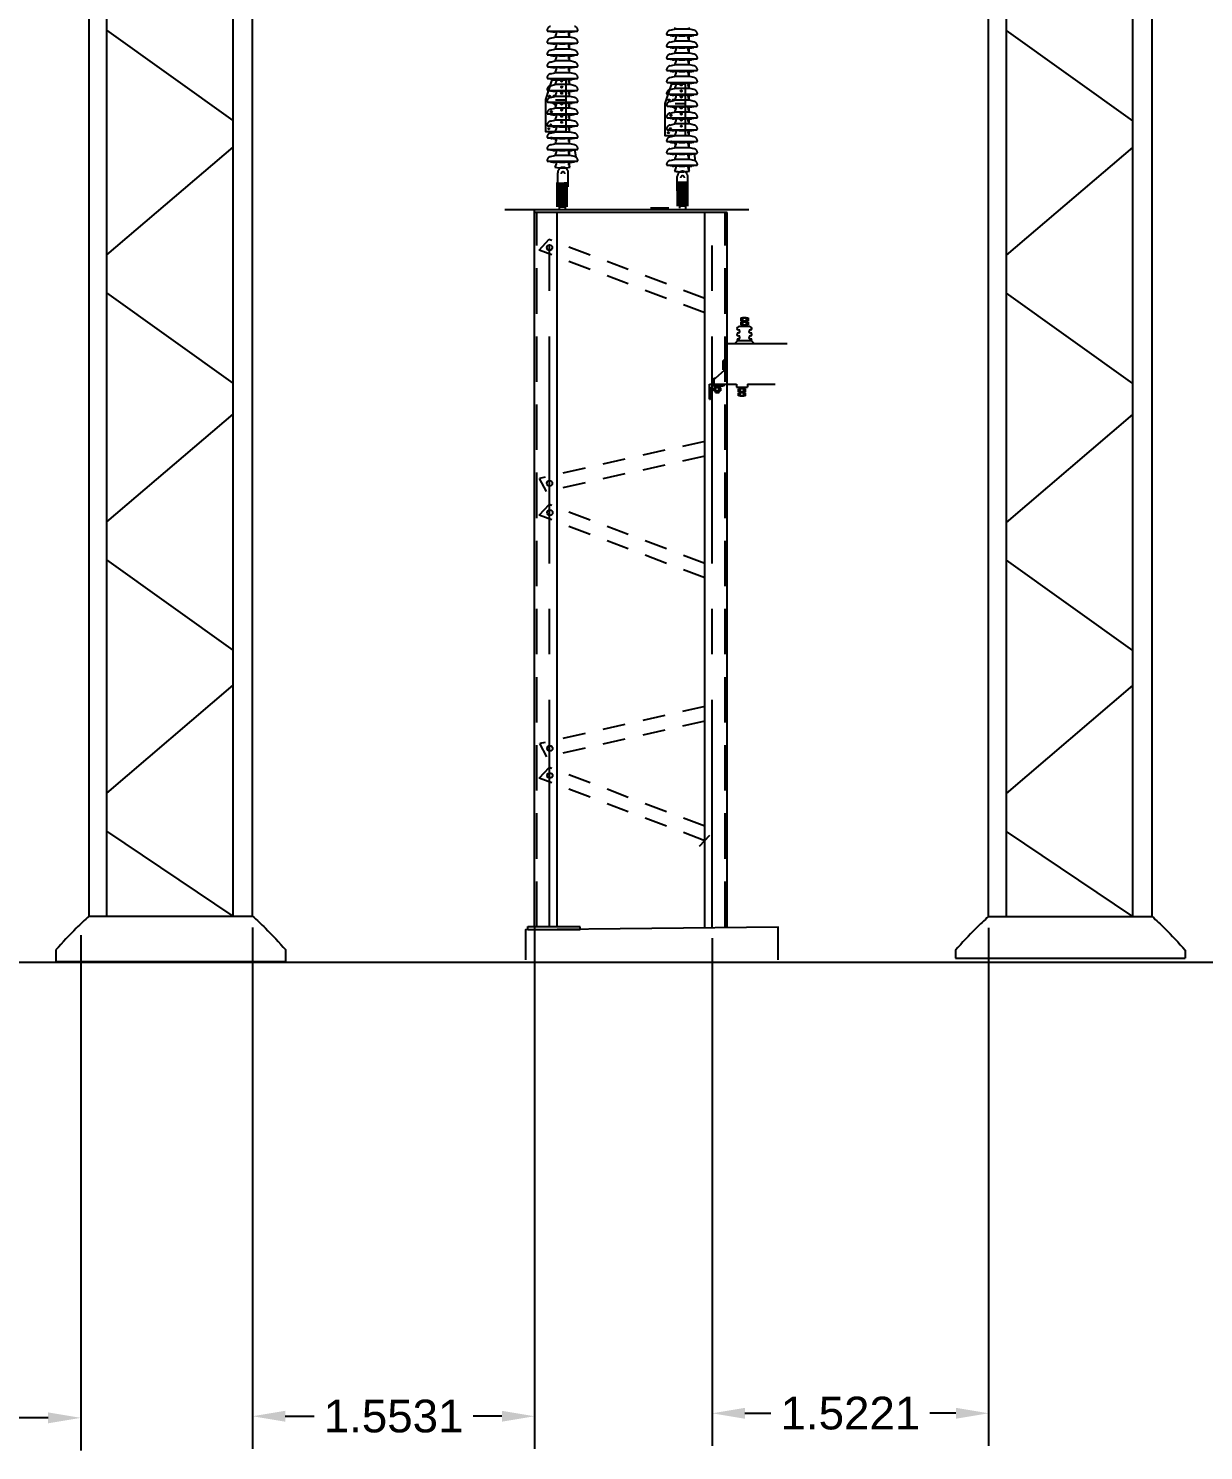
# Model space of a CAD drawing. Header units: inches. Extents: x 25.4 to 67.8, y 12.4 to 30.4.
# Drawn here: x 35.61 to 42.08, y 12.38 to 20.21 of the extents above; entities that cross this region are included whole.
import ezdxf

# ---------------------------------------------------------------- set-up
doc = ezdxf.new("R2010")
doc.units = ezdxf.units.IN
doc.header["$MEASUREMENT"] = 0
for name, pattern in [('CENTER', [2, 1.25, -0.25, 0.25, -0.25]), ('DASHED', [0.75, 0.5, -0.25]), ('HIDDEN', [0.375, 0.25, -0.125]), ('HIDDEN2', [0.1875, 0.125, -0.0625])]:
    doc.linetypes.add(name, pattern=pattern)
for name, color, linetype in [('DIM', 2, 'Continuous'), ('medidas', 3, 'Continuous'), ('referencia', 2, 'Continuous')]:
    doc.layers.add(name, color=color, linetype=linetype)
doc.styles.get("Standard").update_dxf_attribs({"font": 'arial.ttf'})
doc.dimstyles.get("Standard").update_dxf_attribs({"dimtxt": 0.18, "dimasz": 0.18, "dimexe": 0.18, "dimexo": 0.0625, "dimgap": 0.09, "dimtad": 0, "dimtih": 1, "dimtoh": 1, "dimdec": 4, "dimzin": 0, "dimdsep": 46, "dimtxsty": 'Standard', "dimcen": 0.09, "dimadec": 0, "dimazin": 0, "dimtfac": 1, "dimtdec": 4, "dimtofl": 0, "dimtmove": 0, "dimatfit": 3, "dimfxl": 1, "dimtolj": 1, "dimtzin": 0, "dimarcsym": 0})

# ---------------------------------------------------------------- blocks, each defined once
blk = doc.blocks.new('*D82')
at = {"layer": 'Defpoints', "color": 0, "transparency": 16777216}
for p in [(31.9141, 15.2779), (35.8992, 15.2779), (35.8992, 12.5579)]:
    blk.add_point(p, dxfattribs=at)
at = {"layer": 'medidas', "color": 0, "lineweight": -2, "transparency": 16777216}
for p, q in [((31.9141, 15.2154), (31.9141, 12.3779)), ((35.8992, 15.2154), (35.8992, 12.3779)), ((32.0941, 12.5579), (33.444, 12.5579)), ((35.7192, 12.5579), (34.3693, 12.5579))]:
    blk.add_line(p, q, dxfattribs=at)
at = {"layer": 'medidas', "color": 0, "transparency": 16777216}
for points in [[(32.0941, 12.5879), (32.0941, 12.5279), (31.9141, 12.5579)], [(35.7192, 12.5879), (35.7192, 12.5279), (35.8992, 12.5579)]]:
    blk.add_solid(points, dxfattribs=at)
at = {"layer": 'medidas', "color": 0, "transparency": 16777216, "insert": (33.9067, 12.5579), "char_height": 0.18, "attachment_point": 5}
blk.add_mtext('\\A1;3.9852', dxfattribs=at)
blk = doc.blocks.new('*D83')
at = {"layer": 'Defpoints', "color": 0, "transparency": 16777216}
for p in [(36.8448, 15.3201), (38.398, 15.3201), (38.398, 12.5667)]:
    blk.add_point(p, dxfattribs=at)
at = {"layer": 'medidas', "color": 0, "lineweight": -2, "transparency": 16777216}
for p, q in [((36.8448, 15.2576), (36.8448, 12.3867)), ((38.398, 15.2576), (38.398, 12.3867)), ((37.0248, 12.5667), (37.1836, 12.5667)), ((38.218, 12.5667), (38.0592, 12.5667))]:
    blk.add_line(p, q, dxfattribs=at)
at = {"layer": 'medidas', "color": 0, "transparency": 16777216}
for points in [[(37.0248, 12.5967), (37.0248, 12.5367), (36.8448, 12.5667)], [(38.218, 12.5967), (38.218, 12.5367), (38.398, 12.5667)]]:
    blk.add_solid(points, dxfattribs=at)
at = {"layer": 'medidas', "color": 0, "transparency": 16777216, "insert": (37.6214, 12.5667), "char_height": 0.18, "attachment_point": 5}
blk.add_mtext('\\A1;1.5531', dxfattribs=at)
blk = doc.blocks.new('*D84')
at = {"layer": 'Defpoints', "color": 0, "transparency": 16777216}
for p in [(40.8978, 15.3181), (39.3757, 15.2607), (39.3757, 12.583)]:
    blk.add_point(p, dxfattribs=at)
at = {"layer": 'medidas', "color": 0, "lineweight": -2, "transparency": 16777216}
for p, q in [((39.3757, 15.1982), (39.3757, 12.403)), ((40.8978, 15.2556), (40.8978, 12.403)), ((39.5557, 12.583), (39.699, 12.583)), ((40.7178, 12.583), (40.5745, 12.583))]:
    blk.add_line(p, q, dxfattribs=at)
at = {"layer": 'medidas', "color": 0, "transparency": 16777216}
for points in [[(39.5557, 12.613), (39.5557, 12.553), (39.3757, 12.583)], [(40.7178, 12.613), (40.7178, 12.553), (40.8978, 12.583)]]:
    blk.add_solid(points, dxfattribs=at)
at = {"layer": 'medidas', "color": 0, "transparency": 16777216, "insert": (40.1368, 12.583), "char_height": 0.18, "attachment_point": 5}
blk.add_mtext('\\A1;1.5221', dxfattribs=at)

msp = doc.modelspace()

# ---------------------------------------------------------------- linework, layer by layer
at = {"color": 2, "linetype": 'DASHED'}
for p, q in [((39.14301, 20.19583), (39.1678, 20.20161)), ((39.25144, 20.20161), (39.1678, 20.20161)), ((39.27622, 20.19583), (39.25144, 20.20161)), ((38.47107, 20.19141), (38.63139, 20.19141)), ((38.47107, 20.12573), (38.63139, 20.12573)), ((38.48462, 20.15155), (38.50941, 20.15733)), ((38.48527, 20.19021), (38.48527, 20.19141)), ((38.48527, 20.12454), (38.48527, 20.12573)), ((38.48647, 20.18902), (38.61599, 20.18902)), ((38.48647, 20.12334), (38.61599, 20.12334)), ((38.49747, 20.18782), (38.49747, 20.18902)), ((38.49747, 20.12215), (38.49747, 20.12334)), ((38.59213, 20.18663), (38.50849, 20.18663)), ((38.59213, 20.12095), (38.50849, 20.12095)), ((38.59305, 20.15733), (38.50941, 20.15733)), ((38.53578, 20.18663), (38.56668, 20.18663)), ((38.53578, 20.12095), (38.56668, 20.12095)), ((38.61783, 20.15155), (38.59305, 20.15733)), ((38.60499, 20.18782), (38.60499, 20.18902)), ((38.60499, 20.12215), (38.60499, 20.12334)), ((38.61719, 20.19021), (38.61719, 20.19141)), ((38.61719, 20.12454), (38.61719, 20.12573)), ((39.12946, 20.17002), (39.28978, 20.17002)), ((39.14301, 20.13015), (39.1678, 20.13594)), ((39.14366, 20.16882), (39.14366, 20.17002)), ((39.14486, 20.16763), (39.27438, 20.16763)), ((39.15586, 20.16643), (39.15586, 20.16763)), ((39.25052, 20.16524), (39.16688, 20.16524)), ((39.25144, 20.13594), (39.1678, 20.13594)), ((39.19417, 20.16524), (39.22507, 20.16524)), ((39.27622, 20.13015), (39.25144, 20.13594)), ((39.26338, 20.16643), (39.26338, 20.16763)), ((39.27558, 20.16882), (39.27558, 20.17002)), ((38.47102, 20.06005), (38.63134, 20.06005)), ((38.48458, 20.08587), (38.50936, 20.09165)), ((38.48522, 20.05886), (38.48522, 20.06005)), ((38.48642, 20.05766), (38.61594, 20.05766)), ((38.49742, 20.05647), (38.49742, 20.05766)), ((38.59209, 20.05527), (38.50845, 20.05527)), ((38.593, 20.09165), (38.50936, 20.09165)), ((38.53573, 20.05527), (38.56663, 20.05527)), ((38.61779, 20.08587), (38.593, 20.09165)), ((38.60495, 20.05647), (38.60495, 20.05766)), ((38.61714, 20.05886), (38.61714, 20.06005)), ((39.12946, 20.10434), (39.28978, 20.10434)), ((39.14297, 20.06448), (39.16775, 20.07026)), ((39.14366, 20.10314), (39.14366, 20.10434)), ((39.14486, 20.10195), (39.27438, 20.10195)), ((39.15586, 20.10075), (39.15586, 20.10195)), ((39.25052, 20.09956), (39.16688, 20.09956)), ((39.25139, 20.07026), (39.16775, 20.07026)), ((39.19417, 20.09956), (39.22507, 20.09956)), ((39.27618, 20.06448), (39.25139, 20.07026)), ((39.26338, 20.10075), (39.26338, 20.10195)), ((39.27558, 20.10314), (39.27558, 20.10434)), ((38.47107, 19.99533), (38.63139, 19.99533)), ((38.48462, 20.02114), (38.50941, 20.02692)), ((38.48462, 19.95642), (38.50941, 19.9622)), ((38.48527, 19.99413), (38.48527, 19.99533)), ((38.48647, 19.99294), (38.61599, 19.99294)), ((38.49747, 19.99174), (38.49747, 19.99294)), ((38.59213, 19.99055), (38.50849, 19.99055)), ((38.59305, 20.02692), (38.50941, 20.02692)), ((38.59305, 19.9622), (38.50941, 19.9622)), ((38.53578, 19.99055), (38.56668, 19.99055)), ((38.61783, 20.02114), (38.59305, 20.02692)), ((38.61783, 19.95642), (38.59305, 19.9622)), ((38.60499, 19.99174), (38.60499, 19.99294)), ((38.61719, 19.99413), (38.61719, 19.99533)), ((39.12941, 20.03866), (39.28973, 20.03866)), ((39.12946, 19.97394), (39.28978, 19.97394)), ((39.14301, 19.99975), (39.1678, 20.00553)), ((39.14361, 20.03747), (39.14361, 20.03866)), ((39.14366, 19.97274), (39.14366, 19.97394)), ((39.14481, 20.03627), (39.27433, 20.03627)), ((39.14486, 19.97155), (39.27438, 19.97155)), ((39.15581, 20.03508), (39.15581, 20.03627)), ((39.15586, 19.97035), (39.15586, 19.97155)), ((39.25048, 20.03388), (39.16684, 20.03388)), ((39.25052, 19.96916), (39.16688, 19.96916)), ((39.25144, 20.00553), (39.1678, 20.00553)), ((39.19412, 20.03388), (39.22502, 20.03388)), ((39.19417, 19.96916), (39.22507, 19.96916)), ((39.27622, 19.99975), (39.25144, 20.00553)), ((39.26334, 20.03508), (39.26334, 20.03627)), ((39.26338, 19.97035), (39.26338, 19.97155)), ((39.27553, 20.03747), (39.27553, 20.03866)), ((39.27558, 19.97274), (39.27558, 19.97394)), ((38.47107, 19.9306), (38.63139, 19.9306)), ((38.48458, 19.89074), (38.50936, 19.89652)), ((38.48527, 19.92941), (38.48527, 19.9306)), ((38.48647, 19.92821), (38.61599, 19.92821)), ((38.49747, 19.92702), (38.49747, 19.92821)), ((38.59213, 19.92582), (38.50849, 19.92582)), ((38.593, 19.89652), (38.50936, 19.89652)), ((38.53578, 19.92582), (38.56668, 19.92582)), ((38.61779, 19.89074), (38.593, 19.89652)), ((38.60499, 19.92702), (38.60499, 19.92821)), ((38.61719, 19.92941), (38.61719, 19.9306)), ((39.12946, 19.90921), (39.28978, 19.90921)), ((39.14301, 19.93503), (39.1678, 19.94081)), ((39.14366, 19.90802), (39.14366, 19.90921)), ((39.14486, 19.90682), (39.27438, 19.90682)), ((39.15586, 19.90563), (39.15586, 19.90682)), ((39.25052, 19.90443), (39.16688, 19.90443)), ((39.25144, 19.94081), (39.1678, 19.94081)), ((39.19417, 19.90443), (39.22507, 19.90443)), ((39.27622, 19.93503), (39.25144, 19.94081)), ((39.26338, 19.90563), (39.26338, 19.90682)), ((39.27558, 19.90802), (39.27558, 19.90921)), ((38.47102, 19.86493), (38.63134, 19.86493)), ((38.48462, 19.82602), (38.50941, 19.8318)), ((38.48522, 19.86373), (38.48522, 19.86493)), ((38.48642, 19.86254), (38.61594, 19.86254)), ((38.49742, 19.86134), (38.49742, 19.86254)), ((38.59209, 19.86015), (38.50845, 19.86015)), ((38.59305, 19.8318), (38.50941, 19.8318)), ((38.53573, 19.86015), (38.56663, 19.86015)), ((38.61783, 19.82602), (38.59305, 19.8318)), ((38.60495, 19.86134), (38.60495, 19.86254)), ((38.61714, 19.86373), (38.61714, 19.86493)), ((39.12941, 19.84353), (39.28973, 19.84353)), ((39.14297, 19.86935), (39.16775, 19.87513)), ((39.14301, 19.80462), (39.1678, 19.81041)), ((39.14361, 19.84234), (39.14361, 19.84353)), ((39.14481, 19.84114), (39.27433, 19.84114)), ((39.15581, 19.83995), (39.15581, 19.84114)), ((39.25048, 19.83876), (39.16684, 19.83876)), ((39.25139, 19.87513), (39.16775, 19.87513)), ((39.25144, 19.81041), (39.1678, 19.81041)), ((39.19412, 19.83876), (39.22502, 19.83876)), ((39.27618, 19.86935), (39.25139, 19.87513)), ((39.27622, 19.80462), (39.25144, 19.81041)), ((39.26334, 19.83995), (39.26334, 19.84114)), ((39.27553, 19.84234), (39.27553, 19.84353)), ((38.47107, 19.8002), (38.63139, 19.8002)), ((38.47107, 19.73548), (38.63139, 19.73548)), ((38.48462, 19.76129), (38.50941, 19.76707)), ((38.48527, 19.79901), (38.48527, 19.8002)), ((38.48527, 19.73428), (38.48527, 19.73548)), ((38.48647, 19.79781), (38.61599, 19.79781)), ((38.48647, 19.73309), (38.61599, 19.73309)), ((38.49747, 19.79662), (38.49747, 19.79781)), ((38.49747, 19.73189), (38.49747, 19.73309)), ((38.59213, 19.79542), (38.50849, 19.79542)), ((38.59213, 19.7307), (38.50849, 19.7307)), ((38.59305, 19.76707), (38.50941, 19.76707)), ((38.53578, 19.79542), (38.56668, 19.79542)), ((38.53578, 19.7307), (38.56668, 19.7307)), ((38.61783, 19.76129), (38.59305, 19.76707)), ((38.60499, 19.79662), (38.60499, 19.79781)), ((38.60499, 19.73189), (38.60499, 19.73309)), ((38.61719, 19.79901), (38.61719, 19.8002)), ((38.61719, 19.73428), (38.61719, 19.73548)), ((39.12946, 19.77881), (39.28978, 19.77881)), ((39.14301, 19.7399), (39.1678, 19.74568)), ((39.14366, 19.77761), (39.14366, 19.77881)), ((39.14486, 19.77642), (39.27438, 19.77642)), ((39.15586, 19.77522), (39.15586, 19.77642)), ((39.25052, 19.77403), (39.16688, 19.77403)), ((39.25144, 19.74568), (39.1678, 19.74568)), ((39.19417, 19.77403), (39.22507, 19.77403)), ((39.27622, 19.7399), (39.25144, 19.74568)), ((39.26338, 19.77522), (39.26338, 19.77642)), ((39.27558, 19.77761), (39.27558, 19.77881)), ((38.47107, 19.6698), (38.63139, 19.6698)), ((38.48462, 19.69561), (38.50941, 19.70139)), ((38.48527, 19.6686), (38.48527, 19.6698)), ((38.48647, 19.66741), (38.61599, 19.66741)), ((38.49747, 19.66621), (38.49747, 19.66741)), ((38.59213, 19.66502), (38.50849, 19.66502)), ((38.59305, 19.70139), (38.50941, 19.70139)), ((38.53578, 19.66502), (38.56668, 19.66502)), ((38.61783, 19.69561), (38.59305, 19.70139)), ((38.60499, 19.66621), (38.60499, 19.66741)), ((38.61719, 19.6686), (38.61719, 19.6698)), ((39.12946, 19.71408), (39.28978, 19.71408)), ((39.14301, 19.67422), (39.1678, 19.68)), ((39.14366, 19.71289), (39.14366, 19.71408)), ((39.14486, 19.71169), (39.27438, 19.71169)), ((39.15586, 19.7105), (39.15586, 19.71169)), ((39.25052, 19.7093), (39.16688, 19.7093)), ((39.25144, 19.68), (39.1678, 19.68)), ((39.19417, 19.7093), (39.22507, 19.7093)), ((39.27622, 19.67422), (39.25144, 19.68)), ((39.26338, 19.7105), (39.26338, 19.71169)), ((39.27558, 19.71289), (39.27558, 19.71408)), ((38.47102, 19.60412), (38.63134, 19.60412)), ((38.48458, 19.62994), (38.50936, 19.63572)), ((38.48462, 19.56521), (38.50941, 19.57099)), ((38.48522, 19.60293), (38.48522, 19.60412)), ((38.48642, 19.60173), (38.61594, 19.60173)), ((38.49742, 19.60054), (38.49742, 19.60173)), ((38.59209, 19.59934), (38.50845, 19.59934)), ((38.593, 19.63572), (38.50936, 19.63572)), ((38.59305, 19.57099), (38.50941, 19.57099)), ((38.53573, 19.59934), (38.56663, 19.59934)), ((38.61779, 19.62994), (38.593, 19.63572)), ((38.61783, 19.56521), (38.59305, 19.57099)), ((38.60495, 19.60054), (38.60495, 19.60173)), ((38.61714, 19.60293), (38.61714, 19.60412)), ((39.12941, 19.58273), (39.28973, 19.58273)), ((39.12946, 19.64841), (39.28978, 19.64841)), ((39.14297, 19.60855), (39.16775, 19.61433)), ((39.14361, 19.58154), (39.14361, 19.58273)), ((39.14366, 19.64721), (39.14366, 19.64841)), ((39.14481, 19.58034), (39.27433, 19.58034)), ((39.14486, 19.64602), (39.27438, 19.64602)), ((39.15581, 19.57915), (39.15581, 19.58034)), ((39.15586, 19.64482), (39.15586, 19.64602)), ((39.25048, 19.57795), (39.16684, 19.57795)), ((39.25052, 19.64363), (39.16688, 19.64363)), ((39.25139, 19.61433), (39.16775, 19.61433)), ((39.19412, 19.57795), (39.22502, 19.57795)), ((39.19417, 19.64363), (39.22507, 19.64363)), ((39.27618, 19.60855), (39.25139, 19.61433)), ((39.26334, 19.57915), (39.26334, 19.58034)), ((39.26338, 19.64482), (39.26338, 19.64602)), ((39.27553, 19.58154), (39.27553, 19.58273)), ((39.27558, 19.64721), (39.27558, 19.64841)), ((38.47107, 19.5394), (38.63139, 19.5394)), ((38.48462, 19.50049), (38.50941, 19.50627)), ((38.48527, 19.5382), (38.48527, 19.5394)), ((38.48647, 19.53701), (38.61599, 19.53701)), ((38.49747, 19.53581), (38.49747, 19.53701)), ((38.59213, 19.53462), (38.50849, 19.53462)), ((38.59305, 19.50627), (38.50941, 19.50627)), ((38.53578, 19.53462), (38.56668, 19.53462)), ((38.61783, 19.50049), (38.59305, 19.50627)), ((38.60499, 19.53581), (38.60499, 19.53701)), ((38.61719, 19.5382), (38.61719, 19.5394)), ((39.12946, 19.518), (39.28978, 19.518)), ((39.14301, 19.54382), (39.1678, 19.5496)), ((39.14366, 19.51681), (39.14366, 19.518)), ((39.14486, 19.51562), (39.27438, 19.51562)), ((39.15586, 19.51442), (39.15586, 19.51562)), ((39.25052, 19.51323), (39.16688, 19.51323)), ((39.25144, 19.5496), (39.1678, 19.5496)), ((39.19417, 19.51323), (39.22507, 19.51323)), ((39.27622, 19.54382), (39.25144, 19.5496)), ((39.26338, 19.51442), (39.26338, 19.51562)), ((39.27558, 19.51681), (39.27558, 19.518)), ((38.47107, 19.47467), (38.63139, 19.47467)), ((38.48527, 19.47348), (38.48527, 19.47467)), ((38.48647, 19.47228), (38.61599, 19.47228)), ((38.49747, 19.47109), (38.49747, 19.47228)), ((38.59213, 19.46989), (38.50849, 19.46989)), ((38.53578, 19.46989), (38.56668, 19.46989)), ((38.60499, 19.47109), (38.60499, 19.47228)), ((38.61719, 19.47348), (38.61719, 19.47467)), ((39.12946, 19.45328), (39.28978, 19.45328)), ((39.14301, 19.4791), (39.1678, 19.48488)), ((39.14366, 19.45208), (39.14366, 19.45328)), ((39.14486, 19.45089), (39.27438, 19.45089)), ((39.15586, 19.4497), (39.15586, 19.45089)), ((39.25052, 19.4485), (39.16688, 19.4485)), ((39.25144, 19.48488), (39.1678, 19.48488)), ((39.19417, 19.4485), (39.22507, 19.4485)), ((39.27622, 19.4791), (39.25144, 19.48488)), ((39.26338, 19.4497), (39.26338, 19.45089)), ((39.27558, 19.45208), (39.27558, 19.45328))]:
    msp.add_line(p, q, dxfattribs=at)
at = {"color": 2}
for p, q in [((38.49866, 20.18663), (38.50849, 20.18663)), ((38.49866, 20.12095), (38.50849, 20.12095)), ((38.59213, 20.18663), (38.6038, 20.18663)), ((38.59213, 20.12095), (38.6038, 20.12095)), ((39.15705, 20.16524), (39.16688, 20.16524)), ((39.25052, 20.16524), (39.26219, 20.16524)), ((38.49861, 20.05527), (38.50845, 20.05527)), ((38.59209, 20.05527), (38.60375, 20.05527)), ((39.15705, 20.09956), (39.16688, 20.09956)), ((39.25052, 20.09956), (39.26219, 20.09956)), ((38.49866, 19.99055), (38.50849, 19.99055)), ((38.59213, 19.99055), (38.6038, 19.99055)), ((39.157, 20.03388), (39.16684, 20.03388)), ((39.15705, 19.96916), (39.16688, 19.96916)), ((39.25048, 20.03388), (39.26214, 20.03388)), ((39.25052, 19.96916), (39.26219, 19.96916)), ((38.49866, 19.92582), (38.50849, 19.92582)), ((38.59213, 19.92582), (38.6038, 19.92582)), ((39.15705, 19.90443), (39.16688, 19.90443)), ((39.25052, 19.90443), (39.26219, 19.90443)), ((38.49861, 19.86015), (38.50845, 19.86015)), ((38.51385, 19.81367), (38.56894, 19.81367)), ((38.59209, 19.86015), (38.60375, 19.86015)), ((39.157, 19.83876), (39.16684, 19.83876)), ((39.25048, 19.83876), (39.26214, 19.83876)), ((38.49866, 19.79542), (38.50849, 19.79542)), ((38.49866, 19.7307), (38.50849, 19.7307)), ((38.51729, 19.78177), (38.50063, 19.79542)), ((38.59213, 19.79542), (38.6038, 19.79542)), ((38.59213, 19.7307), (38.6038, 19.7307)), ((39.15705, 19.77403), (39.16688, 19.77403)), ((39.17568, 19.76038), (39.15902, 19.77403)), ((39.17224, 19.79228), (39.22733, 19.79228)), ((39.25052, 19.77403), (39.26219, 19.77403)), ((38.49866, 19.66502), (38.50849, 19.66502)), ((38.59213, 19.66502), (38.6038, 19.66502)), ((39.15705, 19.7093), (39.16688, 19.7093)), ((39.25052, 19.7093), (39.26219, 19.7093)), ((38.49861, 19.59934), (38.50845, 19.59934)), ((38.51619, 19.58309), (38.51372, 19.59934)), ((38.59209, 19.59934), (38.60375, 19.59934)), ((39.157, 19.57795), (39.16684, 19.57795)), ((39.15705, 19.64363), (39.16688, 19.64363)), ((39.17458, 19.5617), (39.17211, 19.57795)), ((39.25048, 19.57795), (39.26214, 19.57795)), ((39.25052, 19.64363), (39.26219, 19.64363)), ((38.49866, 19.53462), (38.50849, 19.53462)), ((38.59213, 19.53462), (38.6038, 19.53462)), ((38.62597, 19.49689), (38.61951, 19.5394)), ((39.15705, 19.51323), (39.16688, 19.51323)), ((39.25052, 19.51323), (39.26219, 19.51323)), ((39.28436, 19.4755), (39.2779, 19.518)), ((38.49866, 19.46989), (38.50849, 19.46989)), ((38.59213, 19.46989), (38.6038, 19.46989)), ((39.15705, 19.4485), (39.16688, 19.4485)), ((39.25052, 19.4485), (39.26219, 19.4485)), ((38.52499, 19.33378), (38.52499, 19.4118)), ((38.58331, 19.33378), (38.58331, 19.4118)), ((39.18338, 19.31239), (39.18338, 19.39041)), ((39.2417, 19.31239), (39.2417, 19.39041))]:
    msp.add_line(p, q, dxfattribs=at)
for points in [[(38.58851, 20.18663), (38.58851, 20.16289)], [(38.58851, 20.12095), (38.58851, 20.09721)], [(39.2469, 20.16524), (39.2469, 20.1415)], [(38.58851, 20.05527), (38.58851, 20.03249)], [(39.2469, 20.09956), (39.2469, 20.07582)], [(38.58851, 19.99533), (38.58851, 19.96776)], [(39.2469, 20.03388), (39.2469, 20.01109)], [(39.2469, 19.97394), (39.2469, 19.94637)], [(38.58851, 19.9306), (38.58851, 19.92821)], [(38.58851, 19.92582), (38.58851, 19.90208)], [(39.2469, 19.90921), (39.2469, 19.90682)], [(39.2469, 19.90443), (39.2469, 19.88069)], [(38.58851, 19.86493), (38.58851, 19.86254)], [(38.58851, 19.86015), (38.58851, 19.83736)], [(39.2469, 19.84353), (39.2469, 19.84114)], [(39.2469, 19.83876), (39.2469, 19.81597)], [(38.51682, 19.78054), (38.51682, 19.79542)], [(38.58851, 19.79542), (38.58851, 19.77263)], [(38.58851, 19.7307), (38.58851, 19.70696)], [(39.17521, 19.75915), (39.17521, 19.77403)], [(39.2469, 19.77403), (39.2469, 19.75124)], [(38.58851, 19.66502), (38.58851, 19.64128)], [(39.2469, 19.7093), (39.2469, 19.68557)], [(38.58851, 19.60412), (38.58851, 19.60173)], [(38.58851, 19.59934), (38.58851, 19.57655)], [(39.2469, 19.64363), (39.2469, 19.61989)], [(39.2469, 19.58273), (39.2469, 19.58034)], [(39.2469, 19.57795), (39.2469, 19.55516)], [(38.58851, 19.53462), (38.58851, 19.51183)], [(39.2469, 19.51323), (39.2469, 19.49044)], [(38.58851, 19.46989), (38.58851, 19.4471)], [(39.2469, 19.4485), (39.2469, 19.42571)]]:
    msp.add_lwpolyline(points, dxfattribs=at)
for points in [[(38.49514, 19.92295), (38.56894, 19.92295), (38.56894, 19.63693), (38.45902, 19.63693), (38.45902, 19.81457)], [(39.15353, 19.90156), (39.22733, 19.90156), (39.22733, 19.61554), (39.11741, 19.61554), (39.11741, 19.79318)]]:
    msp.add_lwpolyline(points, close=True, dxfattribs=at)
at = {"color": 2, "const_width": 0.06691}
for points in [[(38.54923, 19.22277), (38.54843, 19.35971)], [(39.21263, 19.22716), (39.21184, 19.3641)]]:
    msp.add_lwpolyline(points, dxfattribs=at)
at = {"color": 2}
for centre in [(38.5473, 19.91642), (38.5473, 19.88297), (39.20569, 19.89503), (38.48003, 19.83267), (38.50393, 19.83278), (38.5473, 19.84951), (39.13842, 19.81128), (39.16232, 19.81139), (39.20569, 19.86158), (39.20569, 19.82812), (38.48995, 19.74868), (38.5473, 19.78977), (38.5473, 19.75631), (39.14834, 19.72729), (39.20569, 19.76838), (39.20569, 19.73492), (38.47627, 19.65403), (38.48718, 19.67506), (38.5473, 19.72286), (38.5473, 19.6894), (39.14557, 19.65367), (39.20569, 19.70147), (39.20569, 19.66801), (38.49055, 19.60232), (39.13466, 19.63264), (39.14894, 19.58093)]:
    msp.add_circle(centre, 0.0038, dxfattribs=at)
at = {"color": 2, "linetype": 'DASHED'}
for centre, radius, start, end in [((38.47107, 20.19619), 0.00478, 173.282083, 270), ((38.49005, 20.19395), 0.0239, 103.130019, 173.282083), ((38.61241, 20.19395), 0.0239, 6.717917, 76.869981), ((38.63139, 20.19619), 0.00478, 270, 6.717917), ((38.47107, 20.13051), 0.00478, 173.282083, 270), ((38.49005, 20.12827), 0.0239, 103.130019, 173.282083), ((38.48647, 20.19021), 0.00119, 180, 270), ((38.48647, 20.12454), 0.00119, 180, 270), ((38.49866, 20.18782), 0.00119, 180, 270), ((38.49866, 20.12215), 0.00119, 180, 270), ((38.6038, 20.18782), 0.00119, 270, 0), ((38.6038, 20.12215), 0.00119, 270, 0), ((38.61599, 20.19021), 0.00119, 270, 0), ((38.61599, 20.12454), 0.00119, 270, 0), ((38.61241, 20.12827), 0.0239, 6.717917, 76.869981), ((38.63139, 20.13051), 0.00478, 270, 6.717917), ((39.12946, 20.1748), 0.00478, 173.282083, 270), ((39.14844, 20.17256), 0.0239, 103.130019, 173.282083), ((39.14844, 20.10688), 0.0239, 103.130019, 173.282083), ((39.14486, 20.16882), 0.00119, 180, 270), ((39.15705, 20.16643), 0.00119, 180, 270), ((39.26219, 20.16643), 0.00119, 270, 0), ((39.27438, 20.16882), 0.00119, 270, 0), ((39.2708, 20.17256), 0.0239, 6.717917, 76.869981), ((39.2708, 20.10688), 0.0239, 6.717917, 76.869981), ((39.28978, 20.1748), 0.00478, 270, 6.717917), ((38.47102, 20.06483), 0.00478, 173.282083, 270), ((38.49, 20.0626), 0.0239, 103.130019, 173.282083), ((38.48642, 20.05886), 0.00119, 180, 270), ((38.49861, 20.05647), 0.00119, 180, 270), ((38.60375, 20.05647), 0.00119, 270, 0), ((38.61594, 20.05886), 0.00119, 270, 0), ((38.61236, 20.0626), 0.0239, 6.717917, 76.869981), ((38.63134, 20.06483), 0.00478, 270, 6.717917), ((39.12941, 20.04344), 0.00478, 173.282083, 270), ((39.14839, 20.04121), 0.0239, 103.130019, 173.282083), ((39.12946, 20.10912), 0.00478, 173.282083, 270), ((39.14486, 20.10314), 0.00119, 180, 270), ((39.15705, 20.10075), 0.00119, 180, 270), ((39.26219, 20.10075), 0.00119, 270, 0), ((39.27438, 20.10314), 0.00119, 270, 0), ((39.27075, 20.04121), 0.0239, 6.717917, 76.869981), ((39.28973, 20.04344), 0.00478, 270, 6.717917), ((39.28978, 20.10912), 0.00478, 270, 6.717917), ((38.47107, 20.00011), 0.00478, 173.282083, 270), ((38.49005, 19.99787), 0.0239, 103.130019, 173.282083), ((38.48647, 19.99413), 0.00119, 180, 270), ((38.49866, 19.99174), 0.00119, 180, 270), ((38.6038, 19.99174), 0.00119, 270, 0), ((38.61599, 19.99413), 0.00119, 270, 0), ((38.61241, 19.99787), 0.0239, 6.717917, 76.869981), ((38.63139, 20.00011), 0.00478, 270, 6.717917), ((39.12946, 19.97872), 0.00478, 173.282083, 270), ((39.14844, 19.97648), 0.0239, 103.130019, 173.282083), ((39.14481, 20.03747), 0.00119, 180, 270), ((39.14486, 19.97274), 0.00119, 180, 270), ((39.157, 20.03508), 0.00119, 180, 270), ((39.15705, 19.97035), 0.00119, 180, 270), ((39.26214, 20.03508), 0.00119, 270, 0), ((39.26219, 19.97035), 0.00119, 270, 0), ((39.27433, 20.03747), 0.00119, 270, 0), ((39.27438, 19.97274), 0.00119, 270, 0), ((39.2708, 19.97648), 0.0239, 6.717917, 76.869981), ((39.28978, 19.97872), 0.00478, 270, 6.717917), ((38.49, 19.86747), 0.0239, 103.130019, 173.282083), ((38.47107, 19.93538), 0.00478, 173.282083, 270), ((38.49005, 19.93315), 0.0239, 103.130019, 173.282083), ((38.48647, 19.92941), 0.00119, 180, 270), ((38.49866, 19.92702), 0.00119, 180, 270), ((38.6038, 19.92702), 0.00119, 270, 0), ((38.61599, 19.92941), 0.00119, 270, 0), ((38.61236, 19.86747), 0.0239, 6.717917, 76.869981), ((38.61241, 19.93315), 0.0239, 6.717917, 76.869981), ((38.63139, 19.93538), 0.00478, 270, 6.717917), ((39.12946, 19.91399), 0.00478, 173.282083, 270), ((39.14844, 19.91175), 0.0239, 103.130019, 173.282083), ((39.14486, 19.90802), 0.00119, 180, 270), ((39.15705, 19.90563), 0.00119, 180, 270), ((39.26219, 19.90563), 0.00119, 270, 0), ((39.27438, 19.90802), 0.00119, 270, 0), ((39.2708, 19.91175), 0.0239, 6.717917, 76.869981), ((39.28978, 19.91399), 0.00478, 270, 6.717917), ((38.47102, 19.86971), 0.00478, 173.282083, 270), ((38.47107, 19.80498), 0.00478, 173.282083, 270), ((38.49005, 19.80274), 0.0239, 103.130019, 173.282083), ((38.48642, 19.86373), 0.00119, 180, 270), ((38.49861, 19.86134), 0.00119, 180, 270), ((38.60375, 19.86134), 0.00119, 270, 0), ((38.61594, 19.86373), 0.00119, 270, 0), ((38.61241, 19.80274), 0.0239, 6.717917, 76.869981), ((38.63134, 19.86971), 0.00478, 270, 6.717917), ((38.63139, 19.80498), 0.00478, 270, 6.717917), ((39.12941, 19.84831), 0.00478, 173.282083, 270), ((39.14839, 19.84608), 0.0239, 103.130019, 173.282083), ((39.14481, 19.84234), 0.00119, 180, 270), ((39.157, 19.83995), 0.00119, 180, 270), ((39.26214, 19.83995), 0.00119, 270, 0), ((39.27433, 19.84234), 0.00119, 270, 0), ((39.27075, 19.84608), 0.0239, 6.717917, 76.869981), ((39.28973, 19.84831), 0.00478, 270, 6.717917), ((38.47107, 19.74025), 0.00478, 173.282083, 270), ((38.49005, 19.73802), 0.0239, 103.130019, 173.282083), ((38.48647, 19.79901), 0.00119, 180, 270), ((38.48647, 19.73428), 0.00119, 180, 270), ((38.49866, 19.79662), 0.00119, 180, 270), ((38.49866, 19.73189), 0.00119, 180, 270), ((38.6038, 19.79662), 0.00119, 270, 0), ((38.6038, 19.73189), 0.00119, 270, 0), ((38.61599, 19.79901), 0.00119, 270, 0), ((38.61599, 19.73428), 0.00119, 270, 0), ((38.61241, 19.73802), 0.0239, 6.717917, 76.869981), ((38.63139, 19.74025), 0.00478, 270, 6.717917), ((39.12946, 19.78359), 0.00478, 173.282083, 270), ((39.14844, 19.78135), 0.0239, 103.130019, 173.282083), ((39.14844, 19.71663), 0.0239, 103.130019, 173.282083), ((39.14486, 19.77761), 0.00119, 180, 270), ((39.15705, 19.77522), 0.00119, 180, 270), ((39.26219, 19.77522), 0.00119, 270, 0), ((39.27438, 19.77761), 0.00119, 270, 0), ((39.2708, 19.78135), 0.0239, 6.717917, 76.869981), ((39.2708, 19.71663), 0.0239, 6.717917, 76.869981), ((39.28978, 19.78359), 0.00478, 270, 6.717917), ((38.47107, 19.67458), 0.00478, 173.282083, 270), ((38.49005, 19.67234), 0.0239, 103.130019, 173.282083), ((38.48647, 19.6686), 0.00119, 180, 270), ((38.49866, 19.66621), 0.00119, 180, 270), ((38.6038, 19.66621), 0.00119, 270, 0), ((38.61599, 19.6686), 0.00119, 270, 0), ((38.61241, 19.67234), 0.0239, 6.717917, 76.869981), ((38.63139, 19.67458), 0.00478, 270, 6.717917), ((39.12946, 19.71886), 0.00478, 173.282083, 270), ((39.12946, 19.65319), 0.00478, 173.282083, 270), ((39.14844, 19.65095), 0.0239, 103.130019, 173.282083), ((39.14486, 19.71289), 0.00119, 180, 270), ((39.15705, 19.7105), 0.00119, 180, 270), ((39.26219, 19.7105), 0.00119, 270, 0), ((39.27438, 19.71289), 0.00119, 270, 0), ((39.2708, 19.65095), 0.0239, 6.717917, 76.869981), ((39.28978, 19.71886), 0.00478, 270, 6.717917), ((39.28978, 19.65319), 0.00478, 270, 6.717917), ((38.47102, 19.6089), 0.00478, 173.282083, 270), ((38.49, 19.60666), 0.0239, 103.130019, 173.282083), ((38.48642, 19.60293), 0.00119, 180, 270), ((38.49861, 19.60054), 0.00119, 180, 270), ((38.60375, 19.60054), 0.00119, 270, 0), ((38.61594, 19.60293), 0.00119, 270, 0), ((38.61236, 19.60666), 0.0239, 6.717917, 76.869981), ((38.63134, 19.6089), 0.00478, 270, 6.717917), ((39.12941, 19.58751), 0.00478, 173.282083, 270), ((39.14839, 19.58527), 0.0239, 103.130019, 173.282083), ((39.14481, 19.58154), 0.00119, 180, 270), ((39.14486, 19.64721), 0.00119, 180, 270), ((39.157, 19.57915), 0.00119, 180, 270), ((39.15705, 19.64482), 0.00119, 180, 270), ((39.26214, 19.57915), 0.00119, 270, 0), ((39.26219, 19.64482), 0.00119, 270, 0), ((39.27433, 19.58154), 0.00119, 270, 0), ((39.27438, 19.64721), 0.00119, 270, 0), ((39.27075, 19.58527), 0.0239, 6.717917, 76.869981), ((39.28973, 19.58751), 0.00478, 270, 6.717917), ((38.47107, 19.54418), 0.00478, 173.282083, 270), ((38.49005, 19.54194), 0.0239, 103.130019, 173.282083), ((38.49005, 19.47721), 0.0239, 103.130019, 173.282083), ((38.48647, 19.5382), 0.00119, 180, 270), ((38.49866, 19.53581), 0.00119, 180, 270), ((38.6038, 19.53581), 0.00119, 270, 0), ((38.61599, 19.5382), 0.00119, 270, 0), ((38.61241, 19.54194), 0.0239, 6.717917, 76.869981), ((38.61241, 19.47721), 0.0239, 6.717917, 76.869981), ((38.63139, 19.54418), 0.00478, 270, 6.717917), ((39.12946, 19.52278), 0.00478, 173.282083, 270), ((39.14844, 19.52055), 0.0239, 103.130019, 173.282083), ((39.14486, 19.51681), 0.00119, 180, 270), ((39.15705, 19.51442), 0.00119, 180, 270), ((39.26219, 19.51442), 0.00119, 270, 0), ((39.27438, 19.51681), 0.00119, 270, 0), ((39.2708, 19.52055), 0.0239, 6.717917, 76.869981), ((39.28978, 19.52278), 0.00478, 270, 6.717917), ((38.47107, 19.47945), 0.00478, 173.282083, 270), ((38.48647, 19.47348), 0.00119, 180, 270), ((38.49866, 19.47109), 0.00119, 180, 270), ((38.55415, 19.4118), 0.02916, 0, 180), ((38.55415, 19.40529), 0.01068, 0, 180), ((38.6038, 19.47109), 0.00119, 270, 0), ((38.61599, 19.47348), 0.00119, 270, 0), ((38.63139, 19.47945), 0.00478, 270, 6.717917), ((39.12946, 19.45806), 0.00478, 173.282083, 270), ((39.14844, 19.45582), 0.0239, 103.130019, 173.282083), ((39.14486, 19.45208), 0.00119, 180, 270), ((39.15705, 19.4497), 0.00119, 180, 270), ((39.21254, 19.39041), 0.02916, 0, 180), ((39.26219, 19.4497), 0.00119, 270, 0), ((39.27438, 19.45208), 0.00119, 270, 0), ((39.2708, 19.45582), 0.0239, 6.717917, 76.869981), ((39.28978, 19.45806), 0.00478, 270, 6.717917), ((39.21254, 19.3839), 0.01068, 0, 180)]:
    msp.add_arc(centre, radius, start, end, dxfattribs=at)
at = {"color": 2}
for centre, radius, start, end in [((39.16027, 20.21239), 0.01315, 304.957695, 356.774325), ((39.25897, 20.21239), 0.01315, 183.225675, 235.042305), ((38.50188, 20.1681), 0.01315, 304.957695, 356.774325), ((38.49716, 20.179), 0.0213, 326.878693, 20.968667), ((38.49716, 20.11333), 0.0213, 326.878693, 20.968667), ((38.6053, 20.179), 0.0213, 159.031333, 213.121307), ((38.6053, 20.11333), 0.0213, 159.031333, 213.121307), ((38.60058, 20.1681), 0.01315, 183.225675, 235.042305), ((39.16027, 20.14671), 0.01315, 304.957695, 356.774325), ((39.15555, 20.15761), 0.0213, 326.878693, 20.968667), ((39.26369, 20.15761), 0.0213, 159.031333, 213.121307), ((39.25897, 20.14671), 0.01315, 183.225675, 235.042305), ((38.50188, 20.10243), 0.01315, 304.957695, 356.774325), ((38.49716, 20.0486), 0.0213, 326.878693, 18.251529), ((38.6053, 20.0486), 0.0213, 161.748471, 213.121307), ((38.60058, 20.10243), 0.01315, 183.225675, 235.042305), ((39.16027, 20.08104), 0.01315, 304.957695, 356.774325), ((39.15555, 20.09194), 0.0213, 326.878693, 20.968667), ((39.26369, 20.09194), 0.0213, 159.031333, 213.121307), ((39.25897, 20.08104), 0.01315, 183.225675, 235.042305), ((38.50188, 20.0377), 0.01315, 304.957695, 356.774325), ((38.50188, 19.97298), 0.01315, 304.957695, 356.774325), ((38.49716, 19.98388), 0.0213, 326.878693, 18.251529), ((38.6053, 19.98388), 0.0213, 161.748471, 213.121307), ((38.60058, 20.0377), 0.01315, 183.225675, 235.042305), ((38.60058, 19.97298), 0.01315, 183.225675, 235.042305), ((39.16027, 20.01631), 0.01315, 304.957695, 356.774325), ((39.15555, 20.02721), 0.0213, 326.878693, 18.251529), ((39.15555, 19.96249), 0.0213, 326.878693, 18.251529), ((39.26369, 20.02721), 0.0213, 161.748471, 213.121307), ((39.26369, 19.96249), 0.0213, 161.748471, 213.121307), ((39.25897, 20.01631), 0.01315, 183.225675, 235.042305), ((38.50188, 19.9073), 0.01315, 304.957695, 356.774325), ((38.49716, 19.9182), 0.0213, 326.878693, 20.968667), ((38.6053, 19.9182), 0.0213, 159.031333, 213.121307), ((38.60058, 19.9073), 0.01315, 183.225675, 235.042305), ((39.16027, 19.95158), 0.01315, 304.957695, 356.774325), ((39.16027, 19.88591), 0.01315, 304.957695, 356.774325), ((39.15555, 19.89681), 0.0213, 326.878693, 20.968667), ((39.26369, 19.89681), 0.0213, 159.031333, 213.121307), ((39.25897, 19.95158), 0.01315, 183.225675, 235.042305), ((39.25897, 19.88591), 0.01315, 183.225675, 235.042305), ((38.50188, 19.84257), 0.01315, 304.957695, 356.774325), ((38.49716, 19.85347), 0.0213, 326.878693, 18.251529), ((38.6053, 19.85347), 0.0213, 161.748471, 213.121307), ((38.60058, 19.84257), 0.01315, 183.225675, 235.042305), ((39.16027, 19.82118), 0.01315, 304.957695, 356.774325), ((39.15555, 19.83208), 0.0213, 326.878693, 18.251529), ((39.26369, 19.83208), 0.0213, 161.748471, 213.121307), ((39.25897, 19.82118), 0.01315, 183.225675, 235.042305), ((38.50188, 19.77785), 0.01315, 304.957695, 356.774325), ((38.49716, 19.78875), 0.0213, 326.878693, 18.251529), ((38.49716, 19.72307), 0.0213, 326.878693, 20.968667), ((38.6053, 19.78875), 0.0213, 161.748471, 213.121307), ((38.6053, 19.72307), 0.0213, 159.031333, 213.121307), ((38.60058, 19.77785), 0.01315, 183.225675, 235.042305), ((39.16027, 19.75646), 0.01315, 304.957695, 356.774325), ((39.15555, 19.76736), 0.0213, 326.878693, 18.251529), ((39.26369, 19.76736), 0.0213, 161.748471, 213.121307), ((39.25897, 19.75646), 0.01315, 183.225675, 235.042305), ((38.50188, 19.71217), 0.01315, 304.957695, 356.774325), ((38.49716, 19.6574), 0.0213, 326.878693, 20.968667), ((38.6053, 19.6574), 0.0213, 159.031333, 213.121307), ((38.60058, 19.71217), 0.01315, 183.225675, 235.042305), ((39.16027, 19.69078), 0.01315, 304.957695, 356.774325), ((39.15555, 19.70168), 0.0213, 326.878693, 20.968667), ((39.26369, 19.70168), 0.0213, 159.031333, 213.121307), ((39.25897, 19.69078), 0.01315, 183.225675, 235.042305), ((38.50188, 19.64649), 0.01315, 304.957695, 356.774325), ((38.50188, 19.58177), 0.01315, 304.957695, 356.774325), ((38.49716, 19.59267), 0.0213, 326.878693, 18.251529), ((38.6053, 19.59267), 0.0213, 161.748471, 213.121307), ((38.60058, 19.64649), 0.01315, 183.225675, 235.042305), ((38.60058, 19.58177), 0.01315, 183.225675, 235.042305), ((39.16027, 19.6251), 0.01315, 304.957695, 356.774325), ((39.15555, 19.636), 0.0213, 326.878693, 20.968667), ((39.15555, 19.57128), 0.0213, 326.878693, 18.251529), ((39.26369, 19.636), 0.0213, 159.031333, 213.121307), ((39.26369, 19.57128), 0.0213, 161.748471, 213.121307), ((39.25897, 19.6251), 0.01315, 183.225675, 235.042305), ((38.50188, 19.51704), 0.01315, 304.957695, 356.774325), ((38.49716, 19.52794), 0.0213, 326.878693, 18.251529), ((38.6053, 19.52794), 0.0213, 161.748471, 213.121307), ((38.60058, 19.51704), 0.01315, 183.225675, 235.042305), ((39.16027, 19.56038), 0.01315, 304.957695, 356.774325), ((39.16027, 19.49565), 0.01315, 304.957695, 356.774325), ((39.15555, 19.50655), 0.0213, 326.878693, 18.251529), ((39.26369, 19.50655), 0.0213, 161.748471, 213.121307), ((39.25897, 19.56038), 0.01315, 183.225675, 235.042305), ((39.25897, 19.49565), 0.01315, 183.225675, 235.042305), ((38.50188, 19.45232), 0.01315, 304.957695, 356.774325), ((38.55123, 19.7361), 0.29751, 261.919335, 278.080665), ((38.49716, 19.46322), 0.0213, 326.878693, 18.251529), ((38.6053, 19.46322), 0.0213, 161.748471, 213.121307), ((38.60058, 19.45232), 0.01315, 183.225675, 235.042305), ((39.16027, 19.43093), 0.01315, 304.957695, 356.774325), ((39.20962, 19.71471), 0.29751, 261.919335, 278.080665), ((39.15555, 19.44183), 0.0213, 326.878693, 18.251529), ((39.26369, 19.44183), 0.0213, 161.748471, 213.121307), ((39.25897, 19.43093), 0.01315, 183.225675, 235.042305)]:
    msp.add_arc(centre, radius, start, end, dxfattribs=at)
at = {"layer": 'DIM'}
for p, q in [((35.94485, 15.32007), (35.94485, 23.85848)), ((36.04089, 23.85848), (36.04089, 15.32007)), ((36.73681, 23.85848), (36.73681, 15.32007)), ((36.84485, 15.32007), (36.84485, 23.85848)), ((40.89782, 15.31813), (40.89782, 23.85653)), ((40.99386, 23.85653), (40.99386, 15.31813)), ((41.68978, 23.85653), (41.68978, 15.31813)), ((41.79782, 15.31813), (41.79782, 23.85653)), ((36.04089, 20.197), (36.73681, 19.69932)), ((40.99386, 20.19505), (41.68978, 19.69738)), ((36.73681, 19.55322), (36.04089, 18.95922)), ((41.68978, 19.55127), (40.99386, 18.95727)), ((36.04089, 18.75052), (36.73681, 18.25284)), ((40.99386, 18.74857), (41.68978, 18.2509)), ((36.73681, 18.08324), (36.04089, 17.48924)), ((41.68978, 18.08129), (40.99386, 17.48729)), ((36.04089, 17.28054), (36.73681, 16.78286)), ((40.99386, 17.27859), (41.68978, 16.78092)), ((36.73681, 16.59022), (36.04089, 15.99622)), ((41.68978, 16.58827), (40.99386, 15.99427)), ((36.04089, 15.78752), (36.73681, 15.32007)), ((40.99386, 15.78557), (41.68978, 15.31813)), ((38.64808, 15.26073), (38.36076, 15.26073))]:
    msp.add_line(p, q, dxfattribs=at)
at = {"layer": 'DIM', "color": 2}
for p, q in [((38.23355, 19.20988), (39.5777, 19.20988)), ((38.39798, 19.19328), (38.39798, 19.20973)), ((38.39798, 15.26073), (38.39798, 19.19328)), ((39.45798, 19.19328), (38.39798, 19.19328)), ((38.52139, 15.26073), (38.52139, 19.19328)), ((38.56583, 19.22277), (38.53263, 19.22277)), ((38.53302, 19.22232), (38.53302, 19.212)), ((38.56583, 19.22232), (38.56583, 19.212)), ((39.13688, 19.21587), (39.03643, 19.21587)), ((39.22923, 19.22709), (39.19603, 19.22709)), ((39.19603, 19.22619), (39.19603, 19.21587)), ((39.22923, 19.23225), (39.22923, 19.22193)), ((39.22923, 19.22966), (39.22923, 19.21419)), ((39.33458, 15.26073), (39.33458, 19.19328)), ((39.45798, 15.26073), (39.45798, 19.19328)), ((39.52051, 18.56308), (39.52545, 18.56638)), ((39.52545, 18.56638), (39.58138, 18.56638)), ((39.53367, 18.61357), (39.57316, 18.61357)), ((39.53367, 18.61357), (39.53367, 18.59711)), ((39.53367, 18.59711), (39.57316, 18.59711)), ((39.53367, 18.59106), (39.53367, 18.5746)), ((39.53367, 18.59106), (39.57316, 18.59106)), ((39.53367, 18.5746), (39.57316, 18.5746)), ((39.54355, 18.61574), (39.56329, 18.61574)), ((39.54355, 18.61574), (39.54355, 18.56638)), ((39.56329, 18.61574), (39.56329, 18.56638)), ((39.57316, 18.61357), (39.57316, 18.59711)), ((39.57316, 18.59106), (39.57316, 18.5746)), ((39.58633, 18.56308), (39.58138, 18.56638)), ((39.51228, 18.48904), (39.59455, 18.48904)), ((39.44976, 18.46436), (39.44976, 18.37753)), ((39.45798, 18.47259), (39.78871, 18.47259)), ((39.39381, 18.28007), (39.44532, 18.32634)), ((39.43545, 18.32634), (39.43545, 18.37753)), ((39.44976, 18.37753), (39.43545, 18.37753)), ((39.44532, 18.32634), (39.43545, 18.32634)), ((39.38394, 18.28007), (39.38394, 18.24716)), ((39.38394, 18.28007), (39.39381, 18.28007)), ((39.38394, 18.24716), (39.39381, 18.24716)), ((39.41356, 18.24716), (39.51036, 18.24716)), ((39.51036, 18.24716), (39.51036, 18.23071)), ((39.57015, 18.24716), (39.57015, 18.23071)), ((39.57015, 18.24716), (39.7229, 18.24716)), ((39.42343, 18.22827), (39.38394, 18.22827)), ((39.38394, 18.21182), (39.38394, 18.22827)), ((39.42343, 18.21182), (39.38394, 18.21182)), ((39.39381, 18.20264), (39.39381, 18.23894)), ((39.39381, 18.20264), (39.41356, 18.20264)), ((39.41356, 18.20264), (39.41356, 18.23894)), ((39.42343, 18.21182), (39.42343, 18.22827)), ((39.51036, 18.23071), (39.57015, 18.23071)), ((39.56, 18.22248), (39.52051, 18.22248)), ((39.52051, 18.20603), (39.52051, 18.22248)), ((39.56, 18.20603), (39.52051, 18.20603)), ((39.52051, 18.18352), (39.52051, 18.19997)), ((39.56, 18.19997), (39.52051, 18.19997)), ((39.56, 18.18352), (39.52051, 18.18352)), ((39.53038, 18.18135), (39.53038, 18.23071)), ((39.55013, 18.18135), (39.53038, 18.18135)), ((39.55013, 18.18135), (39.55013, 18.23071)), ((39.56, 18.20603), (39.56, 18.22248)), ((39.56, 18.18352), (39.56, 18.19997)), ((38.64808, 15.24428), (38.36013, 15.24428)), ((38.36076, 15.24664), (38.36076, 15.26309)), ((38.64808, 15.24428), (38.64808, 15.26073))]:
    msp.add_line(p, q, dxfattribs=at)
at = {"layer": 'DIM', "color": 2, "linetype": 'HIDDEN'}
for p, q in [((38.4095, 15.26073), (38.4095, 19.19328)), ((39.44647, 15.26073), (39.44647, 19.19328))]:
    msp.add_line(p, q, dxfattribs=at)
at = {"layer": 'DIM', "color": 2, "linetype": 'CENTER'}
for p, q in [((38.48025, 15.26073), (38.48025, 19.19328)), ((39.37571, 15.26073), (39.37571, 19.19328))]:
    msp.add_line(p, q, dxfattribs=at)
at = {"layer": 'DIM', "color": 2, "linetype": 'HIDDEN2'}
for p, q in [((38.4221, 18.98594), (38.47859, 19.04575)), ((39.33458, 18.71999), (38.47673, 19.04378)), ((39.33458, 18.6403), (38.4221, 18.98594)), ((39.33458, 17.93303), (38.42432, 17.72839)), ((39.33458, 17.85213), (38.46427, 17.65647)), ((38.46427, 17.65647), (38.42432, 17.72839)), ((38.42377, 17.52683), (38.48025, 17.58664)), ((39.33458, 17.2615), (38.47839, 17.58467)), ((39.33458, 17.18182), (38.42377, 17.52683)), ((39.33458, 17.2615), (39.33458, 17.2615)), ((39.33458, 16.47355), (38.42598, 16.26927)), ((39.33458, 16.39265), (38.46593, 16.19736)), ((39.33458, 16.39265), (39.33458, 16.39265)), ((38.46593, 16.19736), (38.42598, 16.26927)), ((38.42377, 16.07995), (38.48025, 16.13976)), ((39.33458, 15.81462), (38.47839, 16.13779)), ((39.33458, 15.73494), (38.42377, 16.07995)), ((39.30633, 15.70504), (39.36282, 15.76485))]:
    msp.add_line(p, q, dxfattribs=at)
at = {"layer": 'DIM', "color": 2, "linetype": 'Continuous'}
for p, q in [((39.36096, 18.24716), (39.44323, 18.24716)), ((39.36096, 18.16489), (39.36096, 18.24716)), ((39.38399, 18.23894), (39.435, 18.23894))]:
    msp.add_line(p, q, dxfattribs=at)
msp.add_lwpolyline([(39.36096, 18.16489, 0.4142136), (39.36918, 18.17312), (39.36918, 18.22413)], format="xyb", dxfattribs=at)
at = {"layer": 'DIM', "color": 2}
msp.add_lwpolyline([(39.73957, 15.07973), (39.73985, 15.25974), (39.73985, 15.25974), (38.34834, 15.24428), (38.34834, 15.24428), (38.34771, 15.07973)], dxfattribs=at)
for centre in [(38.48025, 18.99964), (38.48025, 17.7021), (38.48192, 17.54053), (38.48192, 16.24299), (38.48192, 16.09365)]:
    msp.add_circle(centre, 0.01481, dxfattribs=at)
for centre, radius, start, end in [((39.52051, 18.55486), 0.00823, 90, 270), ((39.58633, 18.55486), 0.00823, 270, 90), ((39.42449, 18.55092), 0.11052, 314.860952, 325.948608), ((39.52051, 18.52195), 0.00823, 90, 270), ((39.52051, 18.48904), 0.00823, 90, 180), ((39.52051, 18.5384), 0.00823, 270, 90), ((39.52051, 18.50549), 0.00823, 270, 90), ((39.58633, 18.5384), 0.00823, 90, 270), ((39.58633, 18.50549), 0.00823, 90, 270), ((39.58633, 18.52195), 0.00823, 270, 90), ((39.58633, 18.48904), 0.00823, 0, 90), ((39.68235, 18.55092), 0.11052, 214.051392, 225.139048), ((39.45798, 18.46436), 0.00823, 90, 180)]:
    msp.add_arc(centre, radius, start, end, dxfattribs=at)
at = {"layer": 'DIM', "color": 2, "linetype": 'Continuous'}
for centre, radius, start, end in [((39.435, 18.24716), 0.00823, 270, 0), ((39.38399, 18.22413), 0.01481, 153.6122, 180), ((39.38399, 18.22413), 0.01481, 90, 153.6122)]:
    msp.add_arc(centre, radius, start, end, dxfattribs=at)
at = {"layer": 'medidas', "color": 40, "true_color": 0xf8d731}
for p, q in [((37.02729, 15.06959), (37.02729, 15.13351)), ((29.31887, 15.06602), (59.56255, 15.06602))]:
    msp.add_line(p, q, dxfattribs=at)
at = {"layer": 'referencia'}
for p, q in [((35.94485, 15.32007), (36.84485, 15.32007)), ((40.89782, 15.31813), (41.79782, 15.31813)), ((35.7624, 15.13351), (35.7624, 15.06959)), ((40.71537, 15.13157), (40.71537, 15.08747)), ((41.98027, 15.13157), (41.98027, 15.08747)), ((35.7624, 15.06959), (37.02729, 15.06959)), ((40.71537, 15.08747), (41.98027, 15.08747))]:
    msp.add_line(p, q, dxfattribs=at)
for points in [[(35.94485, 15.32007), (35.87437, 15.25393), (35.7624, 15.13351)], [(36.84485, 15.32007), (36.91532, 15.25393), (37.02729, 15.13351)], [(40.89782, 15.31813), (40.82734, 15.25198), (40.71537, 15.13157)], [(41.79782, 15.31813), (41.86829, 15.25198), (41.98027, 15.13157)]]:
    msp.add_spline(points, degree=3, dxfattribs=at)

# ---------------------------------------------------------------- dimensions: what is measured, and where the dimension line sits
at = {"layer": 'medidas', "color": 40, "true_color": 0xf8d731}
for base, p1, p2, picture, middle in [((35.89923, 12.55786), (31.91407, 15.27789), (35.89923, 15.27789), '*D82', (33.90665, 12.55786)), ((38.39798, 12.56667), (36.84485, 15.32007), (38.39798, 15.32007), '*D83', (37.62142, 12.56667)), ((39.37571, 12.58301), (40.89782, 15.31813), (39.37571, 15.26073), '*D84', (40.13677, 12.58301))]:
    dim = msp.add_linear_dim(base=base, p1=p1, p2=p2, dimstyle='Standard', dxfattribs=at)
    dim.commit()
    dim.dimension.update_dxf_attribs({"geometry": picture, "text_midpoint": middle})

doc.saveas('drawing.dxf')
